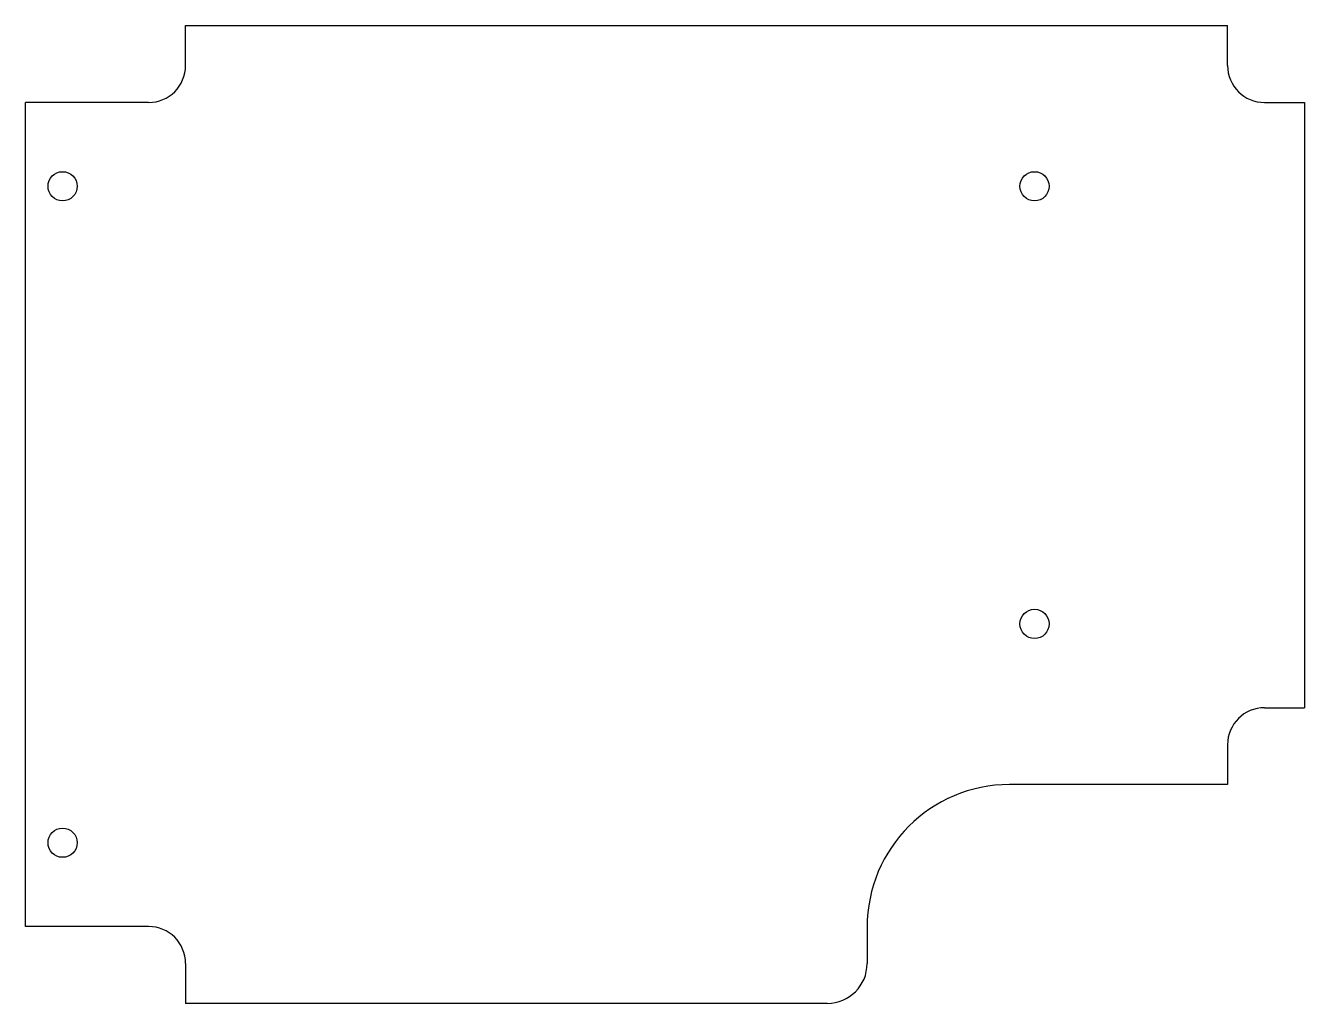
# Model space of a CAD drawing. Header units: millimetres. Extents: x 258 to 370, y -81 to 5.
import ezdxf

# ---------------------------------------------------------------- set-up
doc = ezdxf.new("R2010")
doc.units = ezdxf.units.MM

msp = doc.modelspace()

# ---------------------------------------------------------------- linework, layer by layer
for p, q in [((271.65, 1, -6.6), (271.65, 4.5, -6.6)), ((271.65, 4.5, -6.6), (363.15, 4.5, -6.6)), ((363.15, 1, -6.6), (363.15, 4.5, -6.6)), ((257.6, -74.55, -6.6), (257.6, -2.25, -6.6)), ((268.4, -2.25, -6.6), (257.6, -2.25, -6.6)), ((366.4, -2.25, -6.6), (369.9, -2.25, -6.6)), ((369.9, -2.25, -6.6), (369.9, -55.35, -6.6)), ((366.4, -55.35, -6.6), (369.9, -55.35, -6.6)), ((363.15, -58.6, -6.6), (363.15, -62.1, -6.6)), ((363.15, -62.1, -6.6), (344, -62.1, -6.6)), ((268.4, -74.55, -6.6), (257.6, -74.55, -6.6)), ((331.5, -74.6, -6.6), (331.5, -77.8, -6.6)), ((271.65, -77.8, -6.6), (271.65, -81.3, -6.6)), ((328, -81.3, -6.6), (271.65, -81.3, -6.6))]:
    msp.add_line(p, q)
for centre in [(260.85, -9.6, -6.6), (346.2, -9.6, -6.6), (346.2, -48, -6.6), (260.85, -67.2, -6.6)]:
    msp.add_circle(centre, 1.28)
for centre, radius, start, end in [((268.4, 1, -6.6), 3.25, -90, 0), ((366.4, 1, -6.6), 3.25, -180, -90), ((366.4, -58.6, -6.6), 3.25, 90, 180), ((344, -74.6, -6.6), 12.5, 90, 180), ((268.4, -77.8, -6.6), 3.25, 0, 90), ((328, -77.8, -6.6), 3.5, -90, 0)]:
    msp.add_arc(centre, radius, start, end)

doc.saveas('drawing.dxf')
